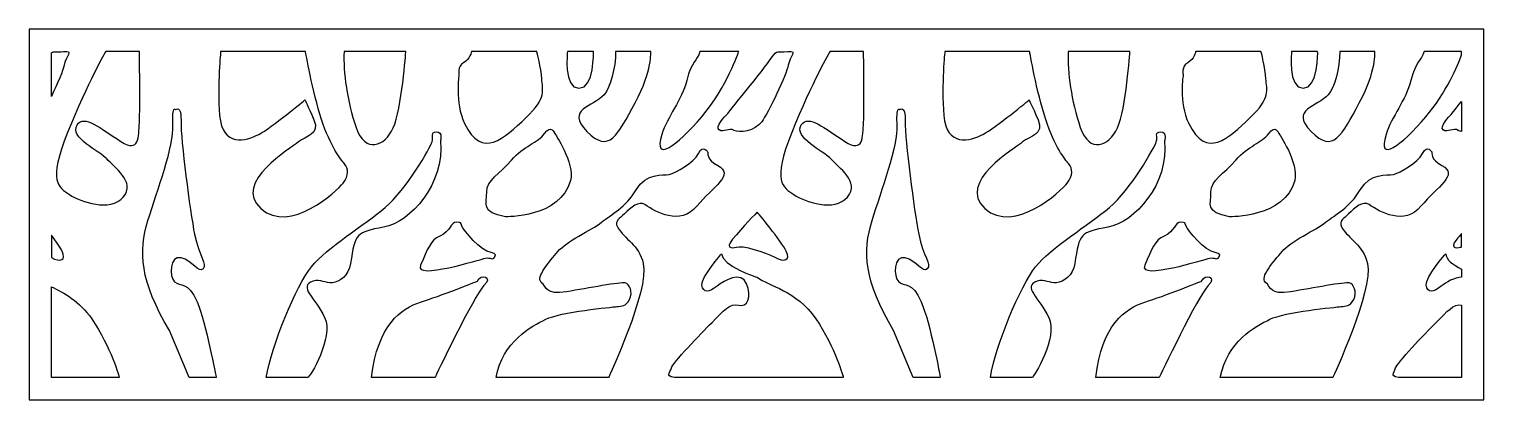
# Model space of a CAD drawing. Header units: centimetres. Extents: x -14.5 to -1.5, y -5.1 to -1.8.
import ezdxf

# ---------------------------------------------------------------- set-up
doc = ezdxf.new("R2010")
doc.units = ezdxf.units.CM
doc.header["$MEASUREMENT"] = 0
doc.layers.add('layer 1', color=7, linetype='Continuous')

msp = doc.modelspace()

# ---------------------------------------------------------------- linework, layer by layer
at = {"layer": 'layer 1', "color": 250}
for points, knots in [([(-14.48127, -1.77697), (-14.48127, -1.77697), (-1.49953, -1.77697), (-1.49953, -1.77697), (-1.49953, -1.77697), (-1.49953, -1.77697), (-1.49953, -5.08864), (-1.49953, -5.08864), (-1.49953, -5.08864), (-1.49953, -5.08864), (-14.48127, -5.08864), (-14.48127, -5.08864), (-14.48127, -5.08864), (-14.48127, -5.08864), (-14.48127, -1.77697), (-14.48127, -1.77697)], [0, 0, 0, 0, 0.2, 0.2, 0.2, 0.2, 0.4, 0.4, 0.4, 0.4, 0.6, 0.6, 0.6, 0.6, 1, 1, 1, 1]), ([(-13.79724, -1.97767), (-13.79724, -1.97767), (-13.49724, -1.97767), (-13.49724, -1.97767), (-13.49724, -1.97767), (-13.49724, -1.97767), (-13.48829, -2.48064), (-13.49724, -2.61041), (-13.49724, -2.61041), (-13.5062, -2.74019), (-13.49343, -2.88788), (-13.66291, -2.78047), (-13.66291, -2.78047), (-13.84649, -2.66412), (-13.98978, -2.53434), (-14.05246, -2.63279), (-14.05246, -2.63279), (-14.12605, -2.74836), (-13.85097, -2.86549), (-13.78829, -2.93709), (-13.78829, -2.93709), (-13.7256, -3.00869), (-13.52411, -3.14294), (-13.64052, -3.2772), (-13.64052, -3.2772), (-13.75694, -3.41145), (-14.02112, -3.32194), (-14.11963, -3.25482), (-14.11963, -3.25482), (-14.21813, -3.18769), (-14.31664, -3.14742), (-14.13753, -2.69991), (-14.13753, -2.69991), (-13.95843, -2.25241), (-13.79724, -1.97767), (-13.79724, -1.97767)], [0, 0, 0, 0, 0.1, 0.1, 0.1, 0.1, 0.2, 0.2, 0.2, 0.2, 0.3, 0.3, 0.3, 0.3, 0.4, 0.4, 0.4, 0.4, 0.5, 0.5, 0.5, 0.5, 0.6, 0.6, 0.6, 0.6, 0.7, 0.7, 0.7, 0.7, 0.8, 0.8, 0.8, 0.8, 1, 1, 1, 1]), ([(-14.28257, -2.37783), (-14.22756, -2.26372), (-14.17612, -2.14366), (-14.16888, -2.10026), (-14.16888, -2.10026), (-14.15545, -2.01971), (-14.07933, -1.96425), (-14.17336, -1.97767), (-14.17336, -1.97767), (-14.2403, -1.98723), (-14.25732, -1.96821), (-14.28257, -1.98875), (-14.28257, -1.98875), (-14.28257, -1.98875), (-14.28257, -2.37783), (-14.28257, -2.37783)], [0, 0, 0, 0, 0.2, 0.2, 0.2, 0.2, 0.4, 0.4, 0.4, 0.4, 0.6, 0.6, 0.6, 0.6, 1, 1, 1, 1]), ([(-12.77187, -1.97767), (-12.77187, -1.97767), (-12.01516, -1.97767), (-12.01516, -1.97767), (-12.01516, -1.97767), (-12.01516, -1.97767), (-11.95248, -2.33743), (-11.87188, -2.58356), (-11.87188, -2.58356), (-11.79129, -2.82969), (-11.70173, -2.93709), (-11.66591, -2.98184), (-11.66591, -2.98184), (-11.63009, -3.02659), (-11.62562, -3.08029), (-11.67935, -3.15189), (-11.67935, -3.15189), (-11.73308, -3.22349), (-12.15397, -3.61282), (-12.41367, -3.38012), (-12.41367, -3.38012), (-12.67337, -3.14742), (-12.14054, -2.83864), (-12.07785, -2.78494), (-12.07785, -2.78494), (-12.01516, -2.73124), (-11.88084, -2.71781), (-11.93904, -2.58804), (-11.93904, -2.58804), (-11.99725, -2.45826), (-12.01964, -2.40904), (-12.01964, -2.40904), (-12.01964, -2.40904), (-12.01964, -2.40904), (-12.31964, -2.65964), (-12.43158, -2.71781), (-12.43158, -2.71781), (-12.54352, -2.77599), (-12.75844, -2.83417), (-12.78083, -2.54776), (-12.78083, -2.54776), (-12.80322, -2.26136), (-12.77187, -1.97767), (-12.77187, -1.97767)], [0, 0, 0, 0, 0.08333333, 0.08333333, 0.08333333, 0.08333333, 0.16666667, 0.16666667, 0.16666667, 0.16666667, 0.25, 0.25, 0.25, 0.25, 0.33333333, 0.33333333, 0.33333333, 0.33333333, 0.41666667, 0.41666667, 0.41666667, 0.41666667, 0.5, 0.5, 0.5, 0.5, 0.58333333, 0.58333333, 0.58333333, 0.58333333, 0.66666667, 0.66666667, 0.66666667, 0.66666667, 0.75, 0.75, 0.75, 0.75, 0.83333333, 0.83333333, 0.83333333, 0.83333333, 1, 1, 1, 1]), ([(-11.67039, -1.97767), (-11.67039, -1.97767), (-11.11965, -1.97767), (-11.11965, -1.97767), (-11.11965, -1.97767), (-11.11965, -1.97767), (-11.15547, -2.49406), (-11.23159, -2.65964), (-11.23159, -2.65964), (-11.30771, -2.82522), (-11.48233, -2.89234), (-11.56293, -2.65517), (-11.56293, -2.65517), (-11.64352, -2.41799), (-11.67935, -2.16562), (-11.67039, -1.97767)], [0, 0, 0, 0, 0.2, 0.2, 0.2, 0.2, 0.4, 0.4, 0.4, 0.4, 0.6, 0.6, 0.6, 0.6, 1, 1, 1, 1]), ([(-10.53309, -1.97767), (-10.53309, -1.97767), (-9.951, -1.97767), (-9.951, -1.97767), (-9.951, -1.97767), (-9.951, -1.97767), (-9.9107, -2.12263), (-9.90623, -2.22109), (-9.90623, -2.22109), (-9.90175, -2.31953), (-9.85698, -2.39114), (-10.04951, -2.57014), (-10.04951, -2.57014), (-10.24205, -2.74914), (-10.4388, -2.94881), (-10.59577, -2.61936), (-10.59577, -2.61936), (-10.68533, -2.43141), (-10.64502, -2.18529), (-10.64502, -2.18529), (-10.64502, -2.18529), (-10.64502, -2.18529), (-10.66294, -2.10921), (-10.60473, -2.07788), (-10.60473, -2.07788), (-10.54652, -2.04656), (-10.53309, -1.97767), (-10.53309, -1.97767)], [0, 0, 0, 0, 0.125, 0.125, 0.125, 0.125, 0.25, 0.25, 0.25, 0.25, 0.375, 0.375, 0.375, 0.375, 0.5, 0.5, 0.5, 0.5, 0.625, 0.625, 0.625, 0.625, 0.75, 0.75, 0.75, 0.75, 1, 1, 1, 1]), ([(-9.67787, -1.97767), (-9.67787, -1.97767), (-9.44504, -1.97767), (-9.44504, -1.97767), (-9.44504, -1.97767), (-9.44504, -1.97767), (-9.43609, -2.30611), (-9.57489, -2.30611), (-9.57489, -2.30611), (-9.71369, -2.30611), (-9.67787, -1.97767), (-9.67787, -1.97767)], [0, 0, 0, 0, 0.25, 0.25, 0.25, 0.25, 0.5, 0.5, 0.5, 0.5, 1, 1, 1, 1]), ([(-9.24803, -1.97767), (-9.24803, -1.97767), (-8.93459, -1.97767), (-8.93459, -1.97767), (-8.93459, -1.97767), (-8.93459, -1.97767), (-8.91668, -2.14501), (-9.0734, -2.43588), (-9.0734, -2.43588), (-9.23011, -2.72676), (-9.30623, -2.89234), (-9.50325, -2.69096), (-9.50325, -2.69096), (-9.70026, -2.48959), (-9.44504, -2.47169), (-9.35101, -2.36429), (-9.35101, -2.36429), (-9.29284, -2.29785), (-9.24803, -2.12535), (-9.24803, -1.97767)], [0, 0, 0, 0, 0.16666667, 0.16666667, 0.16666667, 0.16666667, 0.33333333, 0.33333333, 0.33333333, 0.33333333, 0.5, 0.5, 0.5, 0.5, 0.66666667, 0.66666667, 0.66666667, 0.66666667, 1, 1, 1, 1]), ([(-8.49569, -1.97767), (-8.49569, -1.97767), (-8.14937, -1.97767), (-8.14937, -1.97767), (-8.14937, -1.97767), (-8.14937, -1.97767), (-8.25467, -2.29819), (-8.47931, -2.56022), (-8.47931, -2.56022), (-8.70395, -2.82225), (-8.91415, -2.97934), (-8.83499, -2.71931), (-8.83499, -2.71931), (-8.78585, -2.55788), (-8.65715, -2.41283), (-8.61269, -2.23502), (-8.61269, -2.23502), (-8.56823, -2.05721), (-8.52143, -2.06657), (-8.49569, -1.97767)], [0, 0, 0, 0, 0.16666667, 0.16666667, 0.16666667, 0.16666667, 0.33333333, 0.33333333, 0.33333333, 0.33333333, 0.5, 0.5, 0.5, 0.5, 0.66666667, 0.66666667, 0.66666667, 0.66666667, 1, 1, 1, 1]), ([(-8.26203, -2.54776), (-8.26203, -2.54776), (-8.36502, -2.65069), (-8.32472, -2.67754), (-8.32472, -2.67754), (-8.28442, -2.70439), (-8.23517, -2.65517), (-8.19039, -2.68202), (-8.19039, -2.68202), (-8.14561, -2.70886), (-8.00233, -2.68649), (-7.94412, -2.60594), (-7.94412, -2.60594), (-7.88591, -2.52539), (-7.72024, -2.18081), (-7.70681, -2.10026), (-7.70681, -2.10026), (-7.69338, -2.01971), (-7.61726, -1.96425), (-7.71129, -1.97767), (-7.71129, -1.97767), (-7.80532, -1.9911), (-7.80084, -1.94811), (-7.85905, -2.03761), (-7.85905, -2.03761), (-7.91726, -2.12711), (-8.26203, -2.54776), (-8.26203, -2.54776)], [0, 0, 0, 0, 0.125, 0.125, 0.125, 0.125, 0.25, 0.25, 0.25, 0.25, 0.375, 0.375, 0.375, 0.375, 0.5, 0.5, 0.5, 0.5, 0.625, 0.625, 0.625, 0.625, 0.75, 0.75, 0.75, 0.75, 1, 1, 1, 1]), ([(-7.33517, -1.97767), (-7.33517, -1.97767), (-7.03517, -1.97767), (-7.03517, -1.97767), (-7.03517, -1.97767), (-7.03517, -1.97767), (-7.02622, -2.48064), (-7.03517, -2.61041), (-7.03517, -2.61041), (-7.04413, -2.74019), (-7.03137, -2.88788), (-7.20084, -2.78047), (-7.20084, -2.78047), (-7.38442, -2.66412), (-7.52771, -2.53434), (-7.5904, -2.63279), (-7.5904, -2.63279), (-7.66398, -2.74836), (-7.3889, -2.86549), (-7.32622, -2.93709), (-7.32622, -2.93709), (-7.26353, -3.00869), (-7.06204, -3.14294), (-7.17846, -3.2772), (-7.17846, -3.2772), (-7.29487, -3.41145), (-7.55905, -3.32194), (-7.65756, -3.25482), (-7.65756, -3.25482), (-7.75606, -3.18769), (-7.85457, -3.14742), (-7.67547, -2.69991), (-7.67547, -2.69991), (-7.49637, -2.25241), (-7.33517, -1.97767), (-7.33517, -1.97767)], [0, 0, 0, 0, 0.1, 0.1, 0.1, 0.1, 0.2, 0.2, 0.2, 0.2, 0.3, 0.3, 0.3, 0.3, 0.4, 0.4, 0.4, 0.4, 0.5, 0.5, 0.5, 0.5, 0.6, 0.6, 0.6, 0.6, 0.7, 0.7, 0.7, 0.7, 0.8, 0.8, 0.8, 0.8, 1, 1, 1, 1]), ([(-6.30981, -1.97767), (-6.30981, -1.97767), (-5.5531, -1.97767), (-5.5531, -1.97767), (-5.5531, -1.97767), (-5.5531, -1.97767), (-5.49041, -2.33743), (-5.40982, -2.58356), (-5.40982, -2.58356), (-5.32922, -2.82969), (-5.23966, -2.93709), (-5.20384, -2.98184), (-5.20384, -2.98184), (-5.16803, -3.02659), (-5.16355, -3.08029), (-5.21728, -3.15189), (-5.21728, -3.15189), (-5.27101, -3.22349), (-5.6919, -3.61282), (-5.9516, -3.38012), (-5.9516, -3.38012), (-6.2113, -3.14742), (-5.67847, -2.83864), (-5.61578, -2.78494), (-5.61578, -2.78494), (-5.5531, -2.73124), (-5.41877, -2.71781), (-5.47698, -2.58804), (-5.47698, -2.58804), (-5.53519, -2.45826), (-5.55757, -2.40904), (-5.55757, -2.40904), (-5.55757, -2.40904), (-5.55757, -2.40904), (-5.85757, -2.65964), (-5.96951, -2.71781), (-5.96951, -2.71781), (-6.08145, -2.77599), (-6.29637, -2.83417), (-6.31876, -2.54776), (-6.31876, -2.54776), (-6.34115, -2.26136), (-6.30981, -1.97767), (-6.30981, -1.97767)], [0, 0, 0, 0, 0.08333333, 0.08333333, 0.08333333, 0.08333333, 0.16666667, 0.16666667, 0.16666667, 0.16666667, 0.25, 0.25, 0.25, 0.25, 0.33333333, 0.33333333, 0.33333333, 0.33333333, 0.41666667, 0.41666667, 0.41666667, 0.41666667, 0.5, 0.5, 0.5, 0.5, 0.58333333, 0.58333333, 0.58333333, 0.58333333, 0.66666667, 0.66666667, 0.66666667, 0.66666667, 0.75, 0.75, 0.75, 0.75, 0.83333333, 0.83333333, 0.83333333, 0.83333333, 1, 1, 1, 1]), ([(-5.20832, -1.97767), (-5.20832, -1.97767), (-4.65758, -1.97767), (-4.65758, -1.97767), (-4.65758, -1.97767), (-4.65758, -1.97767), (-4.6934, -2.49406), (-4.76952, -2.65964), (-4.76952, -2.65964), (-4.84564, -2.82522), (-5.02026, -2.89234), (-5.10086, -2.65517), (-5.10086, -2.65517), (-5.18146, -2.41799), (-5.21728, -2.16562), (-5.20832, -1.97767)], [0, 0, 0, 0, 0.2, 0.2, 0.2, 0.2, 0.4, 0.4, 0.4, 0.4, 0.6, 0.6, 0.6, 0.6, 1, 1, 1, 1]), ([(-4.07102, -1.97767), (-4.07102, -1.97767), (-3.48893, -1.97767), (-3.48893, -1.97767), (-3.48893, -1.97767), (-3.48893, -1.97767), (-3.44864, -2.12263), (-3.44416, -2.22109), (-3.44416, -2.22109), (-3.43968, -2.31953), (-3.39491, -2.39114), (-3.58744, -2.57014), (-3.58744, -2.57014), (-3.77998, -2.74914), (-3.97673, -2.94881), (-4.1337, -2.61936), (-4.1337, -2.61936), (-4.22326, -2.43141), (-4.18296, -2.18529), (-4.18296, -2.18529), (-4.18296, -2.18529), (-4.18296, -2.18529), (-4.20087, -2.10921), (-4.14266, -2.07788), (-4.14266, -2.07788), (-4.08445, -2.04656), (-4.07102, -1.97767), (-4.07102, -1.97767)], [0, 0, 0, 0, 0.125, 0.125, 0.125, 0.125, 0.25, 0.25, 0.25, 0.25, 0.375, 0.375, 0.375, 0.375, 0.5, 0.5, 0.5, 0.5, 0.625, 0.625, 0.625, 0.625, 0.75, 0.75, 0.75, 0.75, 1, 1, 1, 1]), ([(-3.2158, -1.97767), (-3.2158, -1.97767), (-2.98297, -1.97767), (-2.98297, -1.97767), (-2.98297, -1.97767), (-2.98297, -1.97767), (-2.97402, -2.30611), (-3.11282, -2.30611), (-3.11282, -2.30611), (-3.25162, -2.30611), (-3.2158, -1.97767), (-3.2158, -1.97767)], [0, 0, 0, 0, 0.25, 0.25, 0.25, 0.25, 0.5, 0.5, 0.5, 0.5, 1, 1, 1, 1]), ([(-2.78596, -1.97767), (-2.78596, -1.97767), (-2.47253, -1.97767), (-2.47253, -1.97767), (-2.47253, -1.97767), (-2.47253, -1.97767), (-2.45461, -2.14501), (-2.61133, -2.43588), (-2.61133, -2.43588), (-2.76805, -2.72676), (-2.84417, -2.89234), (-3.04118, -2.69096), (-3.04118, -2.69096), (-3.23819, -2.48959), (-2.98297, -2.47169), (-2.88894, -2.36429), (-2.88894, -2.36429), (-2.83078, -2.29785), (-2.78596, -2.12535), (-2.78596, -1.97767)], [0, 0, 0, 0, 0.16666667, 0.16666667, 0.16666667, 0.16666667, 0.33333333, 0.33333333, 0.33333333, 0.33333333, 0.5, 0.5, 0.5, 0.5, 0.66666667, 0.66666667, 0.66666667, 0.66666667, 1, 1, 1, 1]), ([(-2.03362, -1.97767), (-2.03362, -1.97767), (-1.6982, -1.97767), (-1.6982, -1.97767), (-1.6982, -1.97767), (-1.6982, -1.97767), (-1.6982, -2.00818), (-1.6982, -2.00818), (-1.6982, -2.00818), (-1.73033, -2.09423), (-1.83414, -2.34664), (-2.01724, -2.56022), (-2.01724, -2.56022), (-2.24188, -2.82225), (-2.45208, -2.97934), (-2.37293, -2.71931), (-2.37293, -2.71931), (-2.32379, -2.55788), (-2.19509, -2.41283), (-2.15062, -2.23502), (-2.15062, -2.23502), (-2.10616, -2.05721), (-2.05936, -2.06657), (-2.03362, -1.97767)], [0, 0, 0, 0, 0.14285714, 0.14285714, 0.14285714, 0.14285714, 0.28571429, 0.28571429, 0.28571429, 0.28571429, 0.42857143, 0.42857143, 0.42857143, 0.42857143, 0.57142857, 0.57142857, 0.57142857, 0.57142857, 0.71428571, 0.71428571, 0.71428571, 0.71428571, 1, 1, 1, 1]), ([(-13.05396, -4.88968), (-13.05396, -4.88968), (-12.81217, -4.88968), (-12.81217, -4.88968), (-12.81217, -4.88968), (-12.81217, -4.88968), (-12.90172, -4.40043), (-12.98232, -4.21248), (-12.98232, -4.21248), (-13.06292, -4.02453), (-13.13456, -4.07823), (-13.18381, -4.03347), (-13.18381, -4.03347), (-13.23307, -3.98873), (-13.22859, -3.79182), (-13.1256, -3.81867), (-13.1256, -3.81867), (-13.02262, -3.84553), (-12.96889, -3.9574), (-12.92859, -3.91712), (-12.92859, -3.91712), (-12.88829, -3.87685), (-12.96441, -3.80972), (-13.00471, -3.60835), (-13.00471, -3.60835), (-13.04501, -3.40697), (-13.13008, -2.75809), (-13.1256, -2.60146), (-13.1256, -2.60146), (-13.12113, -2.44484), (-13.17486, -2.49854), (-13.17486, -2.49854), (-13.17486, -2.49854), (-13.17486, -2.49854), (-13.2062, -2.44484), (-13.19725, -2.63279), (-13.19725, -2.63279), (-13.18829, -2.82074), (-13.33605, -3.21454), (-13.42112, -3.48752), (-13.42112, -3.48752), (-13.5062, -3.7605), (-13.49277, -4.029), (-13.22859, -4.46755), (-13.22859, -4.46755), (-13.22859, -4.46755), (-13.05396, -4.88968), (-13.05396, -4.88968)], [0, 0, 0, 0, 0.07692308, 0.07692308, 0.07692308, 0.07692308, 0.15384615, 0.15384615, 0.15384615, 0.15384615, 0.23076923, 0.23076923, 0.23076923, 0.23076923, 0.30769231, 0.30769231, 0.30769231, 0.30769231, 0.38461538, 0.38461538, 0.38461538, 0.38461538, 0.46153846, 0.46153846, 0.46153846, 0.46153846, 0.53846154, 0.53846154, 0.53846154, 0.53846154, 0.61538462, 0.61538462, 0.61538462, 0.61538462, 0.69230769, 0.69230769, 0.69230769, 0.69230769, 0.76923077, 0.76923077, 0.76923077, 0.76923077, 0.84615385, 0.84615385, 0.84615385, 0.84615385, 1, 1, 1, 1]), ([(-6.59189, -4.88968), (-6.59189, -4.88968), (-6.3501, -4.88968), (-6.3501, -4.88968), (-6.3501, -4.88968), (-6.3501, -4.88968), (-6.43966, -4.40043), (-6.52025, -4.21248), (-6.52025, -4.21248), (-6.60085, -4.02453), (-6.67249, -4.07823), (-6.72174, -4.03347), (-6.72174, -4.03347), (-6.771, -3.98873), (-6.76652, -3.79182), (-6.66354, -3.81867), (-6.66354, -3.81867), (-6.56055, -3.84553), (-6.50682, -3.9574), (-6.46652, -3.91712), (-6.46652, -3.91712), (-6.42622, -3.87685), (-6.50234, -3.80972), (-6.54264, -3.60835), (-6.54264, -3.60835), (-6.58294, -3.40697), (-6.66801, -2.75809), (-6.66354, -2.60146), (-6.66354, -2.60146), (-6.65906, -2.44484), (-6.71279, -2.49854), (-6.71279, -2.49854), (-6.71279, -2.49854), (-6.71279, -2.49854), (-6.74413, -2.44484), (-6.73518, -2.63279), (-6.73518, -2.63279), (-6.72622, -2.82074), (-6.87398, -3.21454), (-6.95906, -3.48752), (-6.95906, -3.48752), (-7.04413, -3.7605), (-7.0307, -4.029), (-6.76652, -4.46755), (-6.76652, -4.46755), (-6.76652, -4.46755), (-6.59189, -4.88968), (-6.59189, -4.88968)], [0, 0, 0, 0, 0.07692308, 0.07692308, 0.07692308, 0.07692308, 0.15384615, 0.15384615, 0.15384615, 0.15384615, 0.23076923, 0.23076923, 0.23076923, 0.23076923, 0.30769231, 0.30769231, 0.30769231, 0.30769231, 0.38461538, 0.38461538, 0.38461538, 0.38461538, 0.46153846, 0.46153846, 0.46153846, 0.46153846, 0.53846154, 0.53846154, 0.53846154, 0.53846154, 0.61538462, 0.61538462, 0.61538462, 0.61538462, 0.69230769, 0.69230769, 0.69230769, 0.69230769, 0.76923077, 0.76923077, 0.76923077, 0.76923077, 0.84615385, 0.84615385, 0.84615385, 0.84615385, 1, 1, 1, 1]), ([(-1.79996, -2.54776), (-1.79996, -2.54776), (-1.90295, -2.65069), (-1.86265, -2.67754), (-1.86265, -2.67754), (-1.82235, -2.70439), (-1.7731, -2.65517), (-1.72832, -2.68202), (-1.72832, -2.68202), (-1.72078, -2.68654), (-1.71045, -2.68966), (-1.6982, -2.69134), (-1.6982, -2.69134), (-1.6982, -2.69134), (-1.6982, -2.42278), (-1.6982, -2.42278), (-1.6982, -2.42278), (-1.75668, -2.49495), (-1.79996, -2.54776), (-1.79996, -2.54776)], [0, 0, 0, 0, 0.16666667, 0.16666667, 0.16666667, 0.16666667, 0.33333333, 0.33333333, 0.33333333, 0.33333333, 0.5, 0.5, 0.5, 0.5, 0.66666667, 0.66666667, 0.66666667, 0.66666667, 1, 1, 1, 1]), ([(-12.36555, -4.88968), (-12.36555, -4.88968), (-12.01627, -4.88968), (-11.99659, -4.88968), (-11.99659, -4.88968), (-11.97691, -4.88968), (-11.76046, -4.53056), (-11.84409, -4.35346), (-11.84409, -4.35346), (-11.92772, -4.17635), (-12.08514, -4.07304), (-11.9474, -4.02877), (-11.9474, -4.02877), (-11.87877, -4.00671), (-11.83771, -4.04959), (-11.77535, -4.04239), (-11.77535, -4.04239), (-11.71254, -4.03513), (-11.62861, -3.97751), (-11.61287, -3.87135), (-11.61287, -3.87135), (-11.57215, -3.59672), (-11.55876, -3.59094), (-11.3177, -3.54666), (-11.3177, -3.54666), (-11.07665, -3.50239), (-10.77164, -3.15803), (-10.811, -2.7743), (-10.811, -2.7743), (-10.811, -2.7743), (-10.7864, -2.69559), (-10.84543, -2.69559), (-10.84543, -2.69559), (-10.90446, -2.69559), (-10.87003, -2.73495), (-10.88479, -2.78414), (-10.88479, -2.78414), (-10.89954, -2.83334), (-11.116, -3.21214), (-11.30294, -3.36956), (-11.30294, -3.36956), (-11.48988, -3.52698), (-11.82441, -3.72868), (-11.96215, -3.90086), (-11.96215, -3.90086), (-12.0999, -4.07304), (-12.31636, -4.59451), (-12.36555, -4.88968)], [0, 0, 0, 0, 0.07692308, 0.07692308, 0.07692308, 0.07692308, 0.15384615, 0.15384615, 0.15384615, 0.15384615, 0.23076923, 0.23076923, 0.23076923, 0.23076923, 0.30769231, 0.30769231, 0.30769231, 0.30769231, 0.38461538, 0.38461538, 0.38461538, 0.38461538, 0.46153846, 0.46153846, 0.46153846, 0.46153846, 0.53846154, 0.53846154, 0.53846154, 0.53846154, 0.61538462, 0.61538462, 0.61538462, 0.61538462, 0.69230769, 0.69230769, 0.69230769, 0.69230769, 0.76923077, 0.76923077, 0.76923077, 0.76923077, 0.84615385, 0.84615385, 0.84615385, 0.84615385, 1, 1, 1, 1]), ([(-10.2305, -3.45319), (-10.2305, -3.45319), (-9.73606, -3.46198), (-9.65, -3.12851), (-9.65, -3.12851), (-9.61064, -2.976), (-9.79266, -2.70543), (-9.79266, -2.70543), (-9.79266, -2.70543), (-9.79266, -2.70543), (-9.82218, -2.62672), (-9.88121, -2.71035), (-9.88121, -2.71035), (-9.94025, -2.79398), (-10.06815, -2.81858), (-10.17638, -2.94649), (-10.17638, -2.94649), (-10.28461, -3.07439), (-10.39776, -3.12359), (-10.39776, -3.23182), (-10.39776, -3.23182), (-10.39776, -3.34005), (-10.45187, -3.41384), (-10.2305, -3.45319)], [0, 0, 0, 0, 0.14285714, 0.14285714, 0.14285714, 0.14285714, 0.28571429, 0.28571429, 0.28571429, 0.28571429, 0.42857143, 0.42857143, 0.42857143, 0.42857143, 0.57142857, 0.57142857, 0.57142857, 0.57142857, 0.71428571, 0.71428571, 0.71428571, 0.71428571, 1, 1, 1, 1]), ([(-5.90349, -4.88968), (-5.90349, -4.88968), (-5.5542, -4.88968), (-5.53452, -4.88968), (-5.53452, -4.88968), (-5.51485, -4.88968), (-5.29839, -4.53056), (-5.38202, -4.35346), (-5.38202, -4.35346), (-5.46565, -4.17635), (-5.62307, -4.07304), (-5.48533, -4.02877), (-5.48533, -4.02877), (-5.4167, -4.00671), (-5.37564, -4.04959), (-5.31328, -4.04239), (-5.31328, -4.04239), (-5.25047, -4.03513), (-5.16654, -3.97751), (-5.1508, -3.87135), (-5.1508, -3.87135), (-5.11009, -3.59672), (-5.09669, -3.59094), (-4.85563, -3.54666), (-4.85563, -3.54666), (-4.61458, -3.50239), (-4.30957, -3.15803), (-4.34893, -2.7743), (-4.34893, -2.7743), (-4.34893, -2.7743), (-4.32433, -2.69559), (-4.38336, -2.69559), (-4.38336, -2.69559), (-4.4424, -2.69559), (-4.40796, -2.73495), (-4.42272, -2.78414), (-4.42272, -2.78414), (-4.43748, -2.83334), (-4.65393, -3.21214), (-4.84088, -3.36956), (-4.84088, -3.36956), (-5.02782, -3.52698), (-5.36234, -3.72868), (-5.50009, -3.90086), (-5.50009, -3.90086), (-5.63783, -4.07304), (-5.85429, -4.59451), (-5.90349, -4.88968)], [0, 0, 0, 0, 0.07692308, 0.07692308, 0.07692308, 0.07692308, 0.15384615, 0.15384615, 0.15384615, 0.15384615, 0.23076923, 0.23076923, 0.23076923, 0.23076923, 0.30769231, 0.30769231, 0.30769231, 0.30769231, 0.38461538, 0.38461538, 0.38461538, 0.38461538, 0.46153846, 0.46153846, 0.46153846, 0.46153846, 0.53846154, 0.53846154, 0.53846154, 0.53846154, 0.61538462, 0.61538462, 0.61538462, 0.61538462, 0.69230769, 0.69230769, 0.69230769, 0.69230769, 0.76923077, 0.76923077, 0.76923077, 0.76923077, 0.84615385, 0.84615385, 0.84615385, 0.84615385, 1, 1, 1, 1]), ([(-3.76843, -3.45319), (-3.76843, -3.45319), (-3.27399, -3.46198), (-3.18793, -3.12851), (-3.18793, -3.12851), (-3.14857, -2.976), (-3.3306, -2.70543), (-3.3306, -2.70543), (-3.3306, -2.70543), (-3.3306, -2.70543), (-3.36011, -2.62672), (-3.41915, -2.71035), (-3.41915, -2.71035), (-3.47818, -2.79398), (-3.60609, -2.81858), (-3.71431, -2.94649), (-3.71431, -2.94649), (-3.82254, -3.07439), (-3.93569, -3.12359), (-3.93569, -3.23182), (-3.93569, -3.23182), (-3.93569, -3.34005), (-3.9898, -3.41384), (-3.76843, -3.45319)], [0, 0, 0, 0, 0.14285714, 0.14285714, 0.14285714, 0.14285714, 0.28571429, 0.28571429, 0.28571429, 0.28571429, 0.42857143, 0.42857143, 0.42857143, 0.42857143, 0.57142857, 0.57142857, 0.57142857, 0.57142857, 0.71428571, 0.71428571, 0.71428571, 0.71428571, 1, 1, 1, 1]), ([(-10.31413, -4.88968), (-10.31413, -4.88968), (-9.31055, -4.88968), (-9.31055, -4.88968), (-9.31055, -4.88968), (-9.31055, -4.88968), (-8.9462, -4.10945), (-9.00063, -3.87135), (-9.00063, -3.87135), (-9.03998, -3.69917), (-9.16789, -3.65981), (-9.23184, -3.54174), (-9.23184, -3.54174), (-9.25866, -3.49224), (-9.21158, -3.46792), (-9.16953, -3.42681), (-9.16953, -3.42681), (-9.1113, -3.36988), (-9.04014, -3.30783), (-8.98587, -3.34497), (-8.98587, -3.34497), (-8.8924, -3.40892), (-8.67102, -3.53682), (-8.52344, -3.35972), (-8.52344, -3.35972), (-8.37585, -3.18262), (-8.18175, -3.07674), (-8.3365, -2.99568), (-8.3365, -2.99568), (-8.43981, -2.94157), (-8.42505, -2.87761), (-8.42505, -2.87761), (-8.42505, -2.87761), (-8.42505, -2.87761), (-8.4644, -2.7989), (-8.50868, -2.88745), (-8.50868, -2.88745), (-8.55295, -2.976), (-8.71038, -3.05963), (-8.76941, -3.07439), (-8.76941, -3.07439), (-8.82845, -3.08915), (-8.97111, -3.05471), (-9.06458, -3.21214), (-9.06458, -3.21214), (-9.15805, -3.36956), (-9.28596, -3.43352), (-9.37451, -3.50239), (-9.37451, -3.50239), (-9.46306, -3.57126), (-9.68935, -3.67457), (-9.76315, -3.76312), (-9.76315, -3.76312), (-9.83694, -3.85167), (-9.96485, -3.99433), (-9.91073, -4.03861), (-9.91073, -4.03861), (-9.85662, -4.08289), (-9.87629, -4.15176), (-9.68444, -4.12224), (-9.68444, -4.12224), (-9.49258, -4.09272), (-9.20233, -4.03369), (-9.16297, -4.04353), (-9.16297, -4.04353), (-9.12361, -4.05337), (-9.08918, -4.12716), (-9.12361, -4.19112), (-9.12361, -4.19112), (-9.15805, -4.25507), (-9.19249, -4.25015), (-9.23676, -4.25507), (-9.23676, -4.25507), (-9.28104, -4.25999), (-9.74347, -4.30426), (-9.87138, -4.36822), (-9.87138, -4.36822), (-9.99928, -4.43217), (-10.2551, -4.56499), (-10.31413, -4.88968)], [0, 0, 0, 0, 0.04761905, 0.04761905, 0.04761905, 0.04761905, 0.0952381, 0.0952381, 0.0952381, 0.0952381, 0.14285714, 0.14285714, 0.14285714, 0.14285714, 0.19047619, 0.19047619, 0.19047619, 0.19047619, 0.23809524, 0.23809524, 0.23809524, 0.23809524, 0.28571429, 0.28571429, 0.28571429, 0.28571429, 0.33333333, 0.33333333, 0.33333333, 0.33333333, 0.38095238, 0.38095238, 0.38095238, 0.38095238, 0.42857143, 0.42857143, 0.42857143, 0.42857143, 0.47619048, 0.47619048, 0.47619048, 0.47619048, 0.52380952, 0.52380952, 0.52380952, 0.52380952, 0.57142857, 0.57142857, 0.57142857, 0.57142857, 0.61904762, 0.61904762, 0.61904762, 0.61904762, 0.66666667, 0.66666667, 0.66666667, 0.66666667, 0.71428571, 0.71428571, 0.71428571, 0.71428571, 0.76190476, 0.76190476, 0.76190476, 0.76190476, 0.80952381, 0.80952381, 0.80952381, 0.80952381, 0.85714286, 0.85714286, 0.85714286, 0.85714286, 0.9047619, 0.9047619, 0.9047619, 0.9047619, 1, 1, 1, 1]), ([(-3.85206, -4.88968), (-3.85206, -4.88968), (-2.84849, -4.88968), (-2.84849, -4.88968), (-2.84849, -4.88968), (-2.84849, -4.88968), (-2.48413, -4.10945), (-2.53856, -3.87135), (-2.53856, -3.87135), (-2.57791, -3.69917), (-2.70582, -3.65981), (-2.76978, -3.54174), (-2.76978, -3.54174), (-2.79659, -3.49224), (-2.74951, -3.46792), (-2.70746, -3.42681), (-2.70746, -3.42681), (-2.64923, -3.36988), (-2.57808, -3.30783), (-2.5238, -3.34497), (-2.5238, -3.34497), (-2.43033, -3.40892), (-2.20895, -3.53682), (-2.06137, -3.35972), (-2.06137, -3.35972), (-1.91378, -3.18262), (-1.71968, -3.07674), (-1.87443, -2.99568), (-1.87443, -2.99568), (-1.97774, -2.94157), (-1.96298, -2.87761), (-1.96298, -2.87761), (-1.96298, -2.87761), (-1.96298, -2.87761), (-2.00233, -2.7989), (-2.04661, -2.88745), (-2.04661, -2.88745), (-2.09089, -2.976), (-2.24831, -3.05963), (-2.30734, -3.07439), (-2.30734, -3.07439), (-2.36638, -3.08915), (-2.50904, -3.05471), (-2.60251, -3.21214), (-2.60251, -3.21214), (-2.69598, -3.36956), (-2.82389, -3.43352), (-2.91244, -3.50239), (-2.91244, -3.50239), (-3.00099, -3.57126), (-3.22729, -3.67457), (-3.30108, -3.76312), (-3.30108, -3.76312), (-3.37487, -3.85167), (-3.50278, -3.99433), (-3.44866, -4.03861), (-3.44866, -4.03861), (-3.39455, -4.08289), (-3.41423, -4.15176), (-3.22237, -4.12224), (-3.22237, -4.12224), (-3.03051, -4.09272), (-2.74026, -4.03369), (-2.7009, -4.04353), (-2.7009, -4.04353), (-2.66155, -4.05337), (-2.62711, -4.12716), (-2.66155, -4.19112), (-2.66155, -4.19112), (-2.69598, -4.25507), (-2.73042, -4.25015), (-2.7747, -4.25507), (-2.7747, -4.25507), (-2.81897, -4.25999), (-3.2814, -4.30426), (-3.40931, -4.36822), (-3.40931, -4.36822), (-3.53721, -4.43217), (-3.79303, -4.56499), (-3.85206, -4.88968)], [0, 0, 0, 0, 0.04761905, 0.04761905, 0.04761905, 0.04761905, 0.0952381, 0.0952381, 0.0952381, 0.0952381, 0.14285714, 0.14285714, 0.14285714, 0.14285714, 0.19047619, 0.19047619, 0.19047619, 0.19047619, 0.23809524, 0.23809524, 0.23809524, 0.23809524, 0.28571429, 0.28571429, 0.28571429, 0.28571429, 0.33333333, 0.33333333, 0.33333333, 0.33333333, 0.38095238, 0.38095238, 0.38095238, 0.38095238, 0.42857143, 0.42857143, 0.42857143, 0.42857143, 0.47619048, 0.47619048, 0.47619048, 0.47619048, 0.52380952, 0.52380952, 0.52380952, 0.52380952, 0.57142857, 0.57142857, 0.57142857, 0.57142857, 0.61904762, 0.61904762, 0.61904762, 0.61904762, 0.66666667, 0.66666667, 0.66666667, 0.66666667, 0.71428571, 0.71428571, 0.71428571, 0.71428571, 0.76190476, 0.76190476, 0.76190476, 0.76190476, 0.80952381, 0.80952381, 0.80952381, 0.80952381, 0.85714286, 0.85714286, 0.85714286, 0.85714286, 0.9047619, 0.9047619, 0.9047619, 0.9047619, 1, 1, 1, 1]), ([(-10.3584, -3.77296), (-10.3584, -3.77296), (-10.29937, -3.77788), (-10.32397, -3.81231), (-10.32397, -3.81231), (-10.34856, -3.84675), (-10.36332, -3.81231), (-10.4076, -3.82215), (-10.4076, -3.82215), (-10.45187, -3.83199), (-11.04863, -4.02115), (-10.9881, -3.8861), (-10.9881, -3.8861), (-10.92414, -3.74344), (-10.90014, -3.65907), (-10.81591, -3.62537), (-10.81591, -3.62537), (-10.71752, -3.58602), (-10.71752, -3.49747), (-10.66833, -3.50239), (-10.66833, -3.50239), (-10.61914, -3.50731), (-10.63389, -3.50239), (-10.61914, -3.53682), (-10.61914, -3.53682), (-10.60438, -3.57126), (-10.45187, -3.76312), (-10.3584, -3.77296)], [0, 0, 0, 0, 0.125, 0.125, 0.125, 0.125, 0.25, 0.25, 0.25, 0.25, 0.375, 0.375, 0.375, 0.375, 0.5, 0.5, 0.5, 0.5, 0.625, 0.625, 0.625, 0.625, 0.75, 0.75, 0.75, 0.75, 1, 1, 1, 1]), ([(-7.98439, -3.41145), (-7.98439, -3.41145), (-7.76502, -3.67547), (-7.72472, -3.7605), (-7.72472, -3.7605), (-7.68442, -3.84553), (-7.74263, -3.85895), (-7.82771, -3.8142), (-7.82771, -3.8142), (-7.91278, -3.76945), (-8.12322, -3.70232), (-8.168, -3.7247), (-8.168, -3.7247), (-8.168, -3.7247), (-8.2889, -3.75602), (-8.20382, -3.6531), (-8.20382, -3.6531), (-8.11875, -3.55017), (-7.98439, -3.41145), (-7.98439, -3.41145)], [0, 0, 0, 0, 0.16666667, 0.16666667, 0.16666667, 0.16666667, 0.33333333, 0.33333333, 0.33333333, 0.33333333, 0.5, 0.5, 0.5, 0.5, 0.66666667, 0.66666667, 0.66666667, 0.66666667, 1, 1, 1, 1]), ([(-3.89633, -3.77296), (-3.89633, -3.77296), (-3.83731, -3.77788), (-3.8619, -3.81231), (-3.8619, -3.81231), (-3.8865, -3.84675), (-3.90125, -3.81231), (-3.94553, -3.82215), (-3.94553, -3.82215), (-3.9898, -3.83199), (-4.58657, -4.02115), (-4.52603, -3.8861), (-4.52603, -3.8861), (-4.46208, -3.74344), (-4.43807, -3.65907), (-4.35385, -3.62537), (-4.35385, -3.62537), (-4.25546, -3.58602), (-4.25546, -3.49747), (-4.20626, -3.50239), (-4.20626, -3.50239), (-4.15707, -3.50731), (-4.17182, -3.50239), (-4.15707, -3.53682), (-4.15707, -3.53682), (-4.14231, -3.57126), (-3.9898, -3.76312), (-3.89633, -3.77296)], [0, 0, 0, 0, 0.125, 0.125, 0.125, 0.125, 0.25, 0.25, 0.25, 0.25, 0.375, 0.375, 0.375, 0.375, 0.5, 0.5, 0.5, 0.5, 0.625, 0.625, 0.625, 0.625, 0.75, 0.75, 0.75, 0.75, 1, 1, 1, 1]), ([(-14.28257, -3.61812), (-14.23974, -3.67504), (-14.20144, -3.72959), (-14.18679, -3.7605), (-14.18679, -3.7605), (-14.14764, -3.8431), (-14.20146, -3.85812), (-14.28257, -3.81788), (-14.28257, -3.81788), (-14.28257, -3.81788), (-14.28257, -3.61812), (-14.28257, -3.61812)], [0, 0, 0, 0, 0.25, 0.25, 0.25, 0.25, 0.5, 0.5, 0.5, 0.5, 1, 1, 1, 1]), ([(-1.6982, -3.72205), (-1.70115, -3.72273), (-1.70375, -3.7236), (-1.70593, -3.7247), (-1.70593, -3.7247), (-1.70593, -3.7247), (-1.82683, -3.75602), (-1.74175, -3.6531), (-1.74175, -3.6531), (-1.72824, -3.63675), (-1.71347, -3.61949), (-1.6982, -3.60202), (-1.6982, -3.60202), (-1.6982, -3.60202), (-1.6982, -3.72205), (-1.6982, -3.72205)], [0, 0, 0, 0, 0.2, 0.2, 0.2, 0.2, 0.4, 0.4, 0.4, 0.4, 0.6, 0.6, 0.6, 0.6, 1, 1, 1, 1]), ([(-7.98439, -4.88968), (-7.98439, -4.88968), (-7.21485, -4.88968), (-7.21485, -4.88968), (-7.21485, -4.88968), (-7.21485, -4.88968), (-7.28625, -4.61835), (-7.46078, -4.36485), (-7.46078, -4.36485), (-7.63532, -4.11135), (-7.88125, -4.07174), (-7.98439, -3.99253), (-7.98439, -3.99253), (-7.98439, -3.99253), (-8.30233, -3.89475), (-8.30233, -3.78287), (-8.30233, -3.78287), (-8.30233, -3.78287), (-8.48591, -3.9932), (-8.47695, -4.0648), (-8.47695, -4.0648), (-8.468, -4.1364), (-8.40979, -4.12745), (-8.34263, -4.07375), (-8.34263, -4.07375), (-8.27546, -4.02005), (-8.1277, -3.93503), (-8.07845, -4.05138), (-8.07845, -4.05138), (-8.0292, -4.16773), (-8.07397, -4.26618), (-8.15009, -4.2438), (-8.15009, -4.2438), (-8.22621, -4.22143), (-8.28442, -4.29303), (-8.3874, -4.39595), (-8.3874, -4.39595), (-8.49039, -4.49888), (-8.74113, -4.76291), (-8.75009, -4.80318), (-8.75009, -4.80318), (-8.75904, -4.84346), (-8.82173, -4.89415), (-8.67845, -4.88968), (-8.67845, -4.88968), (-8.59739, -4.88715), (-7.98439, -4.88968), (-7.98439, -4.88968)], [0, 0, 0, 0, 0.07692308, 0.07692308, 0.07692308, 0.07692308, 0.15384615, 0.15384615, 0.15384615, 0.15384615, 0.23076923, 0.23076923, 0.23076923, 0.23076923, 0.30769231, 0.30769231, 0.30769231, 0.30769231, 0.38461538, 0.38461538, 0.38461538, 0.38461538, 0.46153846, 0.46153846, 0.46153846, 0.46153846, 0.53846154, 0.53846154, 0.53846154, 0.53846154, 0.61538462, 0.61538462, 0.61538462, 0.61538462, 0.69230769, 0.69230769, 0.69230769, 0.69230769, 0.76923077, 0.76923077, 0.76923077, 0.76923077, 0.84615385, 0.84615385, 0.84615385, 0.84615385, 1, 1, 1, 1]), ([(-1.6982, -3.92125), (-1.77167, -3.88375), (-1.84026, -3.83484), (-1.84026, -3.78287), (-1.84026, -3.78287), (-1.84026, -3.78287), (-2.02384, -3.9932), (-2.01489, -4.0648), (-2.01489, -4.0648), (-2.00593, -4.1364), (-1.94772, -4.12745), (-1.88056, -4.07375), (-1.88056, -4.07375), (-1.83727, -4.03914), (-1.7605, -3.99153), (-1.6982, -3.9932), (-1.6982, -3.9932), (-1.6982, -3.9932), (-1.6982, -3.92125), (-1.6982, -3.92125)], [0, 0, 0, 0, 0.16666667, 0.16666667, 0.16666667, 0.16666667, 0.33333333, 0.33333333, 0.33333333, 0.33333333, 0.5, 0.5, 0.5, 0.5, 0.66666667, 0.66666667, 0.66666667, 0.66666667, 1, 1, 1, 1]), ([(-11.42593, -4.88968), (-11.42593, -4.88968), (-10.86019, -4.88968), (-10.86019, -4.88968), (-10.86019, -4.88968), (-10.86019, -4.88968), (-10.50599, -4.14684), (-10.42236, -4.06813), (-10.42236, -4.06813), (-10.33872, -3.98941), (-10.45187, -3.95498), (-10.48139, -4.02877), (-10.48139, -4.02877), (-10.48139, -4.02877), (-10.81591, -4.1616), (-10.9881, -4.21571), (-10.9881, -4.21571), (-11.16028, -4.26983), (-11.37181, -4.41741), (-11.42593, -4.88968)], [0, 0, 0, 0, 0.16666667, 0.16666667, 0.16666667, 0.16666667, 0.33333333, 0.33333333, 0.33333333, 0.33333333, 0.5, 0.5, 0.5, 0.5, 0.66666667, 0.66666667, 0.66666667, 0.66666667, 1, 1, 1, 1]), ([(-4.96386, -4.88968), (-4.96386, -4.88968), (-4.39812, -4.88968), (-4.39812, -4.88968), (-4.39812, -4.88968), (-4.39812, -4.88968), (-4.04392, -4.14684), (-3.96029, -4.06813), (-3.96029, -4.06813), (-3.87666, -3.98941), (-3.9898, -3.95498), (-4.01932, -4.02877), (-4.01932, -4.02877), (-4.01932, -4.02877), (-4.35385, -4.1616), (-4.52603, -4.21571), (-4.52603, -4.21571), (-4.69821, -4.26983), (-4.90975, -4.41741), (-4.96386, -4.88968)], [0, 0, 0, 0, 0.16666667, 0.16666667, 0.16666667, 0.16666667, 0.33333333, 0.33333333, 0.33333333, 0.33333333, 0.5, 0.5, 0.5, 0.5, 0.66666667, 0.66666667, 0.66666667, 0.66666667, 1, 1, 1, 1]), ([(-14.28257, -4.88968), (-14.28257, -4.88968), (-13.67692, -4.88968), (-13.67692, -4.88968), (-13.67692, -4.88968), (-13.67692, -4.88968), (-13.74832, -4.61835), (-13.92285, -4.36485), (-13.92285, -4.36485), (-14.03229, -4.2059), (-14.16979, -4.13105), (-14.28257, -4.07779), (-14.28257, -4.07779), (-14.28257, -4.07779), (-14.28257, -4.88968), (-14.28257, -4.88968)], [0, 0, 0, 0, 0.2, 0.2, 0.2, 0.2, 0.4, 0.4, 0.4, 0.4, 0.6, 0.6, 0.6, 0.6, 1, 1, 1, 1]), ([(-1.6982, -4.24135), (-1.76948, -4.22795), (-1.82699, -4.29766), (-1.92534, -4.39595), (-1.92534, -4.39595), (-2.02832, -4.49888), (-2.27906, -4.76291), (-2.28802, -4.80318), (-2.28802, -4.80318), (-2.29697, -4.84346), (-2.35966, -4.89415), (-2.21638, -4.88968), (-2.21638, -4.88968), (-2.16366, -4.88803), (-1.88596, -4.88853), (-1.6982, -4.88908), (-1.6982, -4.88908), (-1.6982, -4.88908), (-1.6982, -4.24135), (-1.6982, -4.24135)], [0, 0, 0, 0, 0.16666667, 0.16666667, 0.16666667, 0.16666667, 0.33333333, 0.33333333, 0.33333333, 0.33333333, 0.5, 0.5, 0.5, 0.5, 0.66666667, 0.66666667, 0.66666667, 0.66666667, 1, 1, 1, 1])]:
    msp.add_open_spline(points, degree=3, knots=knots, dxfattribs=at)

doc.saveas('drawing.dxf')
